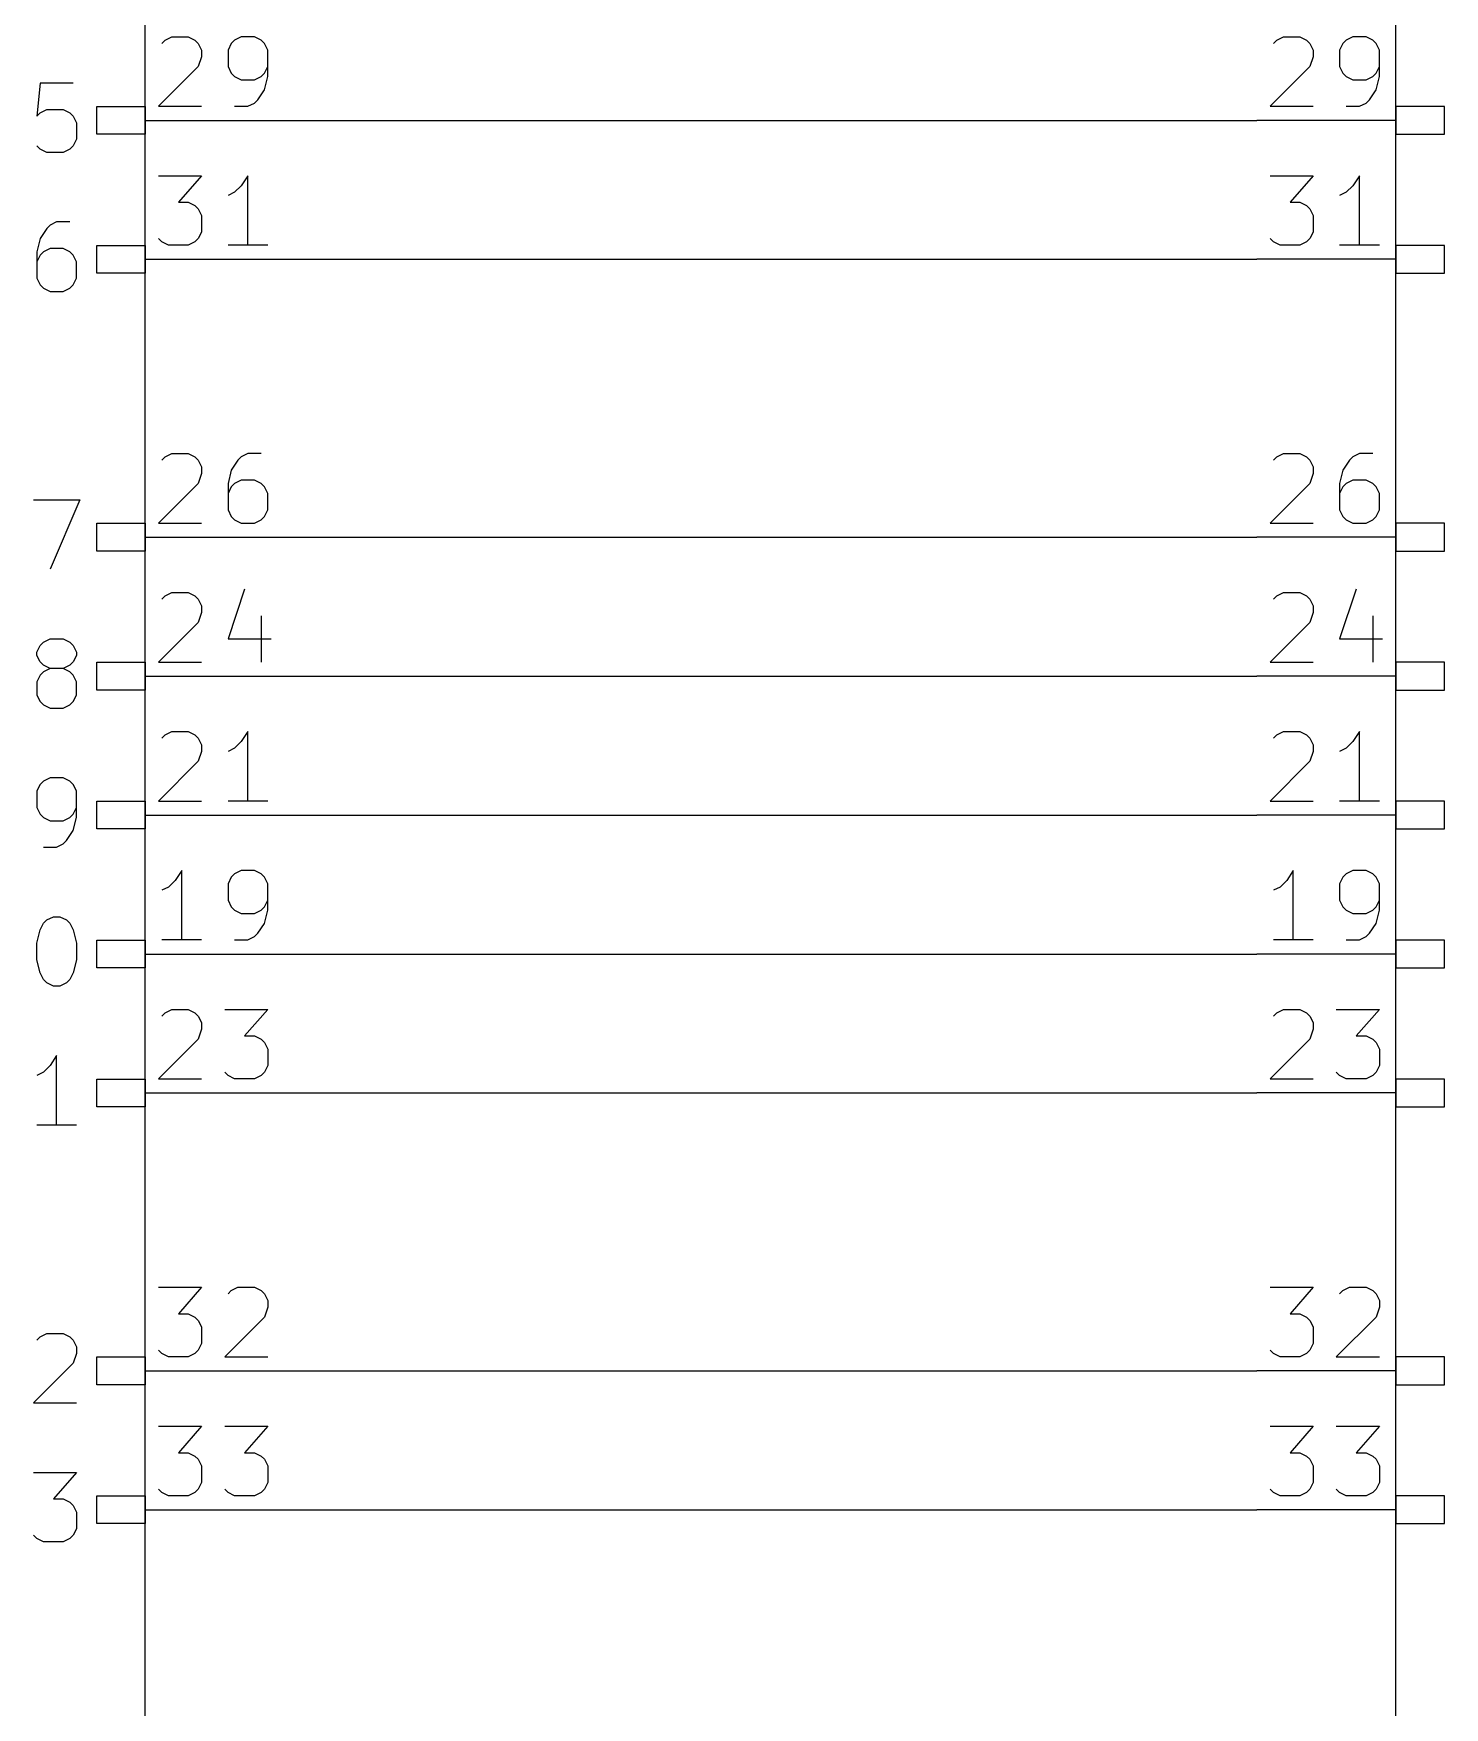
# Model space of a CAD drawing. Extents: x 0.4 to 11.3, y -7.9 to -0.4.
# Drawn here: x 5.57 to 6.585, y -4.092 to -2.887 of the extents above; entities that cross this region are included whole.
import ezdxf

# ---------------------------------------------------------------- set-up
doc = ezdxf.new("R2010")
doc.units = 0
doc.header["$MEASUREMENT"] = 0
for name, color, linetype in [('CYAN2', 4, 'CONTINUOUS'), ('GREEN3', 91, 'CONTINUOUS'), ('LYELLOW', 51, 'CONTINUOUS'), ('RED2', 1, 'CONTINUOUS'), ('RED3', 11, 'CONTINUOUS')]:
    doc.layers.add(name, color=color, linetype=linetype)

msp = doc.modelspace()

# ---------------------------------------------------------------- linework, layer by layer
at = {"layer": 'CYAN2', "linetype": 'CONTINUOUS'}
for p, q in [((5.57428, -2.92313), (5.57191, -2.94694)), ((5.59809, -2.92313), (5.57428, -2.92313)), ((5.57191, -2.94694), (5.57428, -2.94456)), ((5.57428, -2.94456), (5.57905, -2.94218)), ((5.57905, -2.94218), (5.59095, -2.94218)), ((5.59095, -2.94218), (5.59571, -2.94456)), ((5.59571, -2.94456), (5.59809, -2.94694)), ((5.59809, -2.94694), (5.60048, -2.9517)), ((5.60048, -2.9517), (5.60048, -2.96361)), ((5.60048, -2.96361), (5.59809, -2.96837)), ((5.57428, -2.97075), (5.57191, -2.96837)), ((5.57905, -2.97313), (5.57428, -2.97075)), ((5.59095, -2.97313), (5.57905, -2.97313)), ((5.59571, -2.97075), (5.59095, -2.97313)), ((5.59809, -2.96837), (5.59571, -2.97075)), ((5.58619, -3.02313), (5.58143, -3.02551)), ((5.59571, -3.02313), (5.58619, -3.02313)), ((5.57428, -3.03504), (5.57191, -3.04456)), ((5.57905, -3.02789), (5.57428, -3.03504)), ((5.58143, -3.02551), (5.57905, -3.02789)), ((5.57191, -3.04456), (5.57191, -3.06361)), ((5.57428, -3.04694), (5.57191, -3.0517)), ((5.57667, -3.04456), (5.57428, -3.04694)), ((5.58143, -3.04218), (5.57667, -3.04456)), ((5.59095, -3.04218), (5.58143, -3.04218)), ((5.59571, -3.04456), (5.59095, -3.04218)), ((5.59809, -3.04694), (5.59571, -3.04456)), ((5.60048, -3.0517), (5.59809, -3.04694)), ((5.60048, -3.06361), (5.60048, -3.0517)), ((5.57191, -3.06361), (5.57428, -3.06837)), ((5.57428, -3.06837), (5.57667, -3.07075)), ((5.57667, -3.07075), (5.58143, -3.07313)), ((5.59095, -3.07313), (5.59571, -3.07075)), ((5.59571, -3.07075), (5.59809, -3.06837)), ((5.59809, -3.06837), (5.60048, -3.06361)), ((5.58143, -3.07313), (5.59095, -3.07313)), ((5.56952, -3.22313), (5.60285, -3.22313)), ((5.60285, -3.22313), (5.58143, -3.27313)), ((5.57667, -3.32551), (5.58143, -3.32313)), ((5.58143, -3.32313), (5.59095, -3.32313)), ((5.59095, -3.32313), (5.59571, -3.32551)), ((5.57191, -3.33265), (5.57428, -3.32789)), ((5.57191, -3.33504), (5.57191, -3.33265)), ((5.57428, -3.3398), (5.57191, -3.33504)), ((5.57428, -3.32789), (5.57667, -3.32551)), ((5.59571, -3.32551), (5.59809, -3.32789)), ((5.59809, -3.32789), (5.60048, -3.33265)), ((5.60048, -3.33504), (5.59809, -3.3398)), ((5.60048, -3.33265), (5.60048, -3.33504)), ((5.57428, -3.34932), (5.57191, -3.35408)), ((5.57667, -3.34218), (5.57428, -3.3398)), ((5.57667, -3.34694), (5.57428, -3.34932)), ((5.58143, -3.34456), (5.57667, -3.34218)), ((5.58143, -3.34456), (5.57667, -3.34694)), ((5.59095, -3.34456), (5.58143, -3.34456)), ((5.59571, -3.34218), (5.59095, -3.34456)), ((5.59571, -3.34694), (5.59095, -3.34456)), ((5.59809, -3.3398), (5.59571, -3.34218)), ((5.59809, -3.34932), (5.59571, -3.34694)), ((5.60048, -3.35408), (5.59809, -3.34932)), ((5.57191, -3.35408), (5.57191, -3.36361)), ((5.60048, -3.36361), (5.60048, -3.35408)), ((5.57191, -3.36361), (5.57428, -3.36837)), ((5.57428, -3.36837), (5.57667, -3.37075)), ((5.57667, -3.37075), (5.58143, -3.37313)), ((5.58143, -3.37313), (5.59095, -3.37313)), ((5.59095, -3.37313), (5.59571, -3.37075)), ((5.59571, -3.37075), (5.59809, -3.36837)), ((5.59809, -3.36837), (5.60048, -3.36361)), ((5.57428, -3.42789), (5.57191, -3.43265)), ((5.57191, -3.43265), (5.57191, -3.44456)), ((5.57667, -3.42551), (5.57428, -3.42789)), ((5.58143, -3.42313), (5.57667, -3.42551)), ((5.59095, -3.42313), (5.58143, -3.42313)), ((5.59571, -3.42551), (5.59095, -3.42313)), ((5.59809, -3.42789), (5.59571, -3.42551)), ((5.60048, -3.43265), (5.59809, -3.42789)), ((5.60048, -3.4517), (5.60048, -3.43265)), ((5.57191, -3.44456), (5.57428, -3.44932)), ((5.59809, -3.44932), (5.60048, -3.44456)), ((5.57428, -3.44932), (5.57667, -3.4517)), ((5.57667, -3.4517), (5.58143, -3.45408)), ((5.58143, -3.45408), (5.59095, -3.45408)), ((5.59095, -3.45408), (5.59571, -3.4517)), ((5.59571, -3.4517), (5.59809, -3.44932)), ((5.59809, -3.46122), (5.60048, -3.4517)), ((5.59095, -3.47075), (5.59333, -3.46837)), ((5.59333, -3.46837), (5.59809, -3.46122)), ((5.57667, -3.47313), (5.58619, -3.47313)), ((5.58619, -3.47313), (5.59095, -3.47075)), ((5.57428, -3.53265), (5.57667, -3.52789)), ((5.57667, -3.52789), (5.57905, -3.52551)), ((5.57905, -3.52551), (5.58381, -3.52313)), ((5.58381, -3.52313), (5.58857, -3.52313)), ((5.58857, -3.52313), (5.59333, -3.52551)), ((5.59333, -3.52551), (5.59571, -3.52789)), ((5.59571, -3.52789), (5.59809, -3.53265)), ((5.57191, -3.54218), (5.57428, -3.53265)), ((5.57191, -3.55408), (5.57191, -3.54218)), ((5.59809, -3.53265), (5.60048, -3.54218)), ((5.60048, -3.54218), (5.60048, -3.55408)), ((5.57428, -3.56361), (5.57191, -3.55408)), ((5.60048, -3.55408), (5.59809, -3.56361)), ((5.57667, -3.56837), (5.57428, -3.56361)), ((5.59809, -3.56361), (5.59571, -3.56837)), ((5.57905, -3.57075), (5.57667, -3.56837)), ((5.58381, -3.57313), (5.57905, -3.57075)), ((5.58857, -3.57313), (5.58381, -3.57313)), ((5.59333, -3.57075), (5.58857, -3.57313)), ((5.59571, -3.56837), (5.59333, -3.57075)), ((5.58619, -3.62313), (5.58143, -3.63028)), ((5.58619, -3.67313), (5.58619, -3.62313)), ((5.57667, -3.63504), (5.57191, -3.63742)), ((5.58143, -3.63028), (5.57667, -3.63504)), ((5.60048, -3.67313), (5.57191, -3.67313)), ((5.57191, -3.82789), (5.57428, -3.82551)), ((5.57428, -3.82551), (5.57905, -3.82313)), ((5.57905, -3.82313), (5.59095, -3.82313)), ((5.59095, -3.82313), (5.59571, -3.82551)), ((5.59571, -3.82551), (5.59809, -3.82789)), ((5.59809, -3.82789), (5.60048, -3.83265)), ((5.60048, -3.83742), (5.59809, -3.84456)), ((5.60048, -3.83265), (5.60048, -3.83742)), ((5.59809, -3.84456), (5.56952, -3.87313)), ((5.56952, -3.87313), (5.60048, -3.87313)), ((5.56952, -3.92313), (5.60048, -3.92313)), ((5.60048, -3.92313), (5.58381, -3.94218)), ((5.58381, -3.94218), (5.59095, -3.94218)), ((5.59095, -3.94218), (5.59571, -3.94456)), ((5.59571, -3.94456), (5.59809, -3.94694)), ((5.59809, -3.94694), (5.60048, -3.9517)), ((5.60048, -3.9517), (5.60048, -3.96361)), ((5.60048, -3.96361), (5.59809, -3.96837)), ((5.57191, -3.97075), (5.56952, -3.96837)), ((5.57667, -3.97313), (5.57191, -3.97075)), ((5.59095, -3.97313), (5.57667, -3.97313)), ((5.59571, -3.97075), (5.59095, -3.97313)), ((5.59809, -3.96837), (5.59571, -3.97075))]:
    msp.add_line(p, q, dxfattribs=at)
at = {"layer": 'GREEN3', "linetype": 'CONTINUOUS'}
for p, q in [((5.75, -2.95), (6.45, -2.95)), ((5.75, -3.05), (6.45, -3.05)), ((5.75, -3.25), (6.45, -3.25)), ((5.75, -3.35), (6.45, -3.35)), ((5.75, -3.45), (6.45, -3.45)), ((5.75, -3.55), (6.45, -3.55)), ((5.75, -3.65), (6.45, -3.65)), ((5.75, -3.85), (6.45, -3.85)), ((5.75, -3.95), (6.45, -3.95))]:
    msp.add_line(p, q, dxfattribs=at)
at = {"layer": 'LYELLOW', "linetype": 'CONTINUOUS'}
for p, q in [((5.65, -4.35), (5.65, -1.95)), ((6.55, -5.75), (6.55, -1.95))]:
    msp.add_line(p, q, dxfattribs=at)
at = {"layer": 'RED2', "linetype": 'CONTINUOUS'}
for p, q in [((5.65, -4.35), (5.65, -1.95)), ((6.55, -5.75), (6.55, -1.95)), ((5.615, -2.96), (5.615, -2.94)), ((5.615, -2.94), (5.65, -2.94)), ((5.65, -2.94), (5.65, -2.96)), ((5.65, -2.95), (5.75, -2.95)), ((6.55, -2.95), (6.45, -2.95)), ((6.55, -2.94), (6.55, -2.96)), ((6.585, -2.94), (6.55, -2.94)), ((6.585, -2.96), (6.585, -2.94)), ((5.65, -2.96), (5.615, -2.96)), ((6.55, -2.96), (6.585, -2.96)), ((5.615, -3.06), (5.615, -3.04)), ((5.615, -3.04), (5.65, -3.04)), ((5.65, -3.04), (5.65, -3.06)), ((6.55, -3.04), (6.55, -3.06)), ((6.585, -3.04), (6.55, -3.04)), ((6.585, -3.06), (6.585, -3.04)), ((5.65, -3.06), (5.615, -3.06)), ((5.65, -3.05), (5.75, -3.05)), ((6.55, -3.05), (6.45, -3.05)), ((6.55, -3.06), (6.585, -3.06)), ((5.615, -3.26), (5.615, -3.24)), ((5.615, -3.24), (5.65, -3.24)), ((5.65, -3.24), (5.65, -3.26)), ((6.55, -3.24), (6.55, -3.26)), ((6.585, -3.24), (6.55, -3.24)), ((6.585, -3.26), (6.585, -3.24)), ((5.65, -3.25), (5.75, -3.25)), ((6.55, -3.25), (6.45, -3.25)), ((5.65, -3.26), (5.615, -3.26)), ((6.55, -3.26), (6.585, -3.26)), ((5.615, -3.36), (5.615, -3.34)), ((5.615, -3.34), (5.65, -3.34)), ((5.65, -3.34), (5.65, -3.36)), ((6.55, -3.34), (6.55, -3.36)), ((6.585, -3.34), (6.55, -3.34)), ((6.585, -3.36), (6.585, -3.34)), ((5.65, -3.36), (5.615, -3.36)), ((5.65, -3.35), (5.75, -3.35)), ((6.55, -3.35), (6.45, -3.35)), ((6.55, -3.36), (6.585, -3.36)), ((5.615, -3.46), (5.615, -3.44)), ((5.615, -3.44), (5.65, -3.44)), ((5.65, -3.44), (5.65, -3.46)), ((6.55, -3.44), (6.55, -3.46)), ((6.585, -3.44), (6.55, -3.44)), ((6.585, -3.46), (6.585, -3.44)), ((5.65, -3.45), (5.75, -3.45)), ((6.55, -3.45), (6.45, -3.45)), ((5.65, -3.46), (5.615, -3.46)), ((6.55, -3.46), (6.585, -3.46)), ((5.615, -3.56), (5.615, -3.54)), ((5.615, -3.54), (5.65, -3.54)), ((5.65, -3.54), (5.65, -3.56)), ((6.55, -3.54), (6.55, -3.56)), ((6.585, -3.54), (6.55, -3.54)), ((6.585, -3.56), (6.585, -3.54)), ((5.65, -3.55), (5.75, -3.55)), ((6.55, -3.55), (6.45, -3.55)), ((5.65, -3.56), (5.615, -3.56)), ((6.55, -3.56), (6.585, -3.56)), ((5.615, -3.66), (5.615, -3.64)), ((5.615, -3.64), (5.65, -3.64)), ((5.65, -3.64), (5.65, -3.66)), ((5.65, -3.65), (5.75, -3.65)), ((6.55, -3.65), (6.45, -3.65)), ((6.55, -3.64), (6.55, -3.66)), ((6.585, -3.64), (6.55, -3.64)), ((6.585, -3.66), (6.585, -3.64)), ((5.65, -3.66), (5.615, -3.66)), ((6.55, -3.66), (6.585, -3.66)), ((5.615, -3.86), (5.615, -3.84)), ((5.615, -3.84), (5.65, -3.84)), ((5.65, -3.84), (5.65, -3.86)), ((6.55, -3.84), (6.55, -3.86)), ((6.585, -3.84), (6.55, -3.84)), ((6.585, -3.86), (6.585, -3.84)), ((5.65, -3.85), (5.75, -3.85)), ((6.55, -3.85), (6.45, -3.85)), ((5.65, -3.86), (5.615, -3.86)), ((6.55, -3.86), (6.585, -3.86)), ((5.615, -3.96), (5.615, -3.94)), ((5.615, -3.94), (5.65, -3.94)), ((5.65, -3.94), (5.65, -3.96)), ((5.65, -3.95), (5.75, -3.95)), ((6.55, -3.95), (6.45, -3.95)), ((6.55, -3.94), (6.55, -3.96)), ((6.585, -3.94), (6.55, -3.94)), ((6.585, -3.96), (6.585, -3.94)), ((5.65, -3.96), (5.615, -3.96)), ((6.55, -3.96), (6.585, -3.96))]:
    msp.add_line(p, q, dxfattribs=at)
at = {"layer": 'RED3', "linetype": 'CONTINUOUS'}
for p, q in [((5.66428, -2.89226), (5.66905, -2.88988)), ((5.66905, -2.88988), (5.68095, -2.88988)), ((5.68095, -2.88988), (5.68571, -2.89226)), ((5.71905, -2.88988), (5.71428, -2.89226)), ((5.72857, -2.88988), (5.71905, -2.88988)), ((5.73333, -2.89226), (5.72857, -2.88988)), ((6.46428, -2.89226), (6.46905, -2.88988)), ((6.46905, -2.88988), (6.48095, -2.88988)), ((6.48095, -2.88988), (6.48571, -2.89226)), ((6.51905, -2.88988), (6.51428, -2.89226)), ((6.52857, -2.88988), (6.51905, -2.88988)), ((6.53333, -2.89226), (6.52857, -2.88988)), ((5.66191, -2.89464), (5.66428, -2.89226)), ((5.68571, -2.89226), (5.68809, -2.89464)), ((5.68809, -2.89464), (5.69048, -2.8994)), ((5.69048, -2.8994), (5.69048, -2.90417)), ((5.7119, -2.89464), (5.70952, -2.8994)), ((5.70952, -2.8994), (5.70952, -2.91131)), ((5.71428, -2.89226), (5.7119, -2.89464)), ((5.73571, -2.89464), (5.73333, -2.89226)), ((5.73809, -2.8994), (5.73571, -2.89464)), ((5.73809, -2.91845), (5.73809, -2.8994)), ((6.46191, -2.89464), (6.46428, -2.89226)), ((6.48571, -2.89226), (6.48809, -2.89464)), ((6.48809, -2.89464), (6.49048, -2.8994)), ((6.49048, -2.8994), (6.49048, -2.90417)), ((6.5119, -2.89464), (6.50952, -2.8994)), ((6.50952, -2.8994), (6.50952, -2.91131)), ((6.51428, -2.89226), (6.5119, -2.89464)), ((6.53571, -2.89464), (6.53333, -2.89226)), ((6.53809, -2.8994), (6.53571, -2.89464)), ((6.53809, -2.91845), (6.53809, -2.8994)), ((5.68809, -2.91131), (5.65952, -2.93988)), ((5.69048, -2.90417), (5.68809, -2.91131)), ((5.70952, -2.91131), (5.7119, -2.91607)), ((5.73571, -2.91607), (5.73809, -2.91131)), ((6.48809, -2.91131), (6.45952, -2.93988)), ((6.49048, -2.90417), (6.48809, -2.91131)), ((6.50952, -2.91131), (6.5119, -2.91607)), ((6.53571, -2.91607), (6.53809, -2.91131)), ((5.7119, -2.91607), (5.71428, -2.91845)), ((5.71428, -2.91845), (5.71905, -2.92083)), ((5.71905, -2.92083), (5.72857, -2.92083)), ((5.72857, -2.92083), (5.73333, -2.91845)), ((5.73333, -2.91845), (5.73571, -2.91607)), ((5.73571, -2.92797), (5.73809, -2.91845)), ((6.5119, -2.91607), (6.51428, -2.91845)), ((6.51428, -2.91845), (6.51905, -2.92083)), ((6.51905, -2.92083), (6.52857, -2.92083)), ((6.52857, -2.92083), (6.53333, -2.91845)), ((6.53333, -2.91845), (6.53571, -2.91607)), ((6.53571, -2.92797), (6.53809, -2.91845)), ((5.65952, -2.93988), (5.69048, -2.93988)), ((5.71428, -2.93988), (5.72381, -2.93988)), ((5.72381, -2.93988), (5.72857, -2.9375)), ((5.72857, -2.9375), (5.73095, -2.93512)), ((5.73095, -2.93512), (5.73571, -2.92797)), ((6.45952, -2.93988), (6.49048, -2.93988)), ((6.51428, -2.93988), (6.52381, -2.93988)), ((6.52381, -2.93988), (6.52857, -2.9375)), ((6.52857, -2.9375), (6.53095, -2.93512)), ((6.53095, -2.93512), (6.53571, -2.92797)), ((5.65952, -2.98988), (5.69048, -2.98988)), ((5.69048, -2.98988), (5.67381, -3.00893)), ((5.71905, -2.99702), (5.71428, -3.00178)), ((5.72381, -2.98988), (5.71905, -2.99702)), ((5.72381, -3.03988), (5.72381, -2.98988)), ((6.45952, -2.98988), (6.49048, -2.98988)), ((6.49048, -2.98988), (6.47381, -3.00893)), ((6.51905, -2.99702), (6.51428, -3.00178)), ((6.52381, -2.98988), (6.51905, -2.99702)), ((6.52381, -3.03988), (6.52381, -2.98988)), ((5.67381, -3.00893), (5.68095, -3.00893)), ((5.68095, -3.00893), (5.68571, -3.01131)), ((5.68571, -3.01131), (5.68809, -3.01369)), ((5.71428, -3.00178), (5.70952, -3.00417)), ((6.47381, -3.00893), (6.48095, -3.00893)), ((6.48095, -3.00893), (6.48571, -3.01131)), ((6.48571, -3.01131), (6.48809, -3.01369)), ((6.51428, -3.00178), (6.50952, -3.00417)), ((5.68809, -3.01369), (5.69048, -3.01845)), ((5.69048, -3.01845), (5.69048, -3.03035)), ((6.48809, -3.01369), (6.49048, -3.01845)), ((6.49048, -3.01845), (6.49048, -3.03035)), ((5.66191, -3.0375), (5.65952, -3.03512)), ((5.68809, -3.03512), (5.68571, -3.0375)), ((5.69048, -3.03035), (5.68809, -3.03512)), ((6.46191, -3.0375), (6.45952, -3.03512)), ((6.48809, -3.03512), (6.48571, -3.0375)), ((6.49048, -3.03035), (6.48809, -3.03512)), ((5.66667, -3.03988), (5.66191, -3.0375)), ((5.68095, -3.03988), (5.66667, -3.03988)), ((5.68571, -3.0375), (5.68095, -3.03988)), ((5.73809, -3.03988), (5.70952, -3.03988)), ((6.46667, -3.03988), (6.46191, -3.0375)), ((6.48095, -3.03988), (6.46667, -3.03988)), ((6.48571, -3.0375), (6.48095, -3.03988)), ((6.53809, -3.03988), (6.50952, -3.03988)), ((5.66191, -3.19464), (5.66428, -3.19226)), ((5.66428, -3.19226), (5.66905, -3.18988)), ((5.66905, -3.18988), (5.68095, -3.18988)), ((5.68095, -3.18988), (5.68571, -3.19226)), ((5.68571, -3.19226), (5.68809, -3.19464)), ((5.71905, -3.19226), (5.71667, -3.19464)), ((5.72381, -3.18988), (5.71905, -3.19226)), ((5.73333, -3.18988), (5.72381, -3.18988)), ((6.46191, -3.19464), (6.46428, -3.19226)), ((6.46428, -3.19226), (6.46905, -3.18988)), ((6.46905, -3.18988), (6.48095, -3.18988)), ((6.48095, -3.18988), (6.48571, -3.19226)), ((6.48571, -3.19226), (6.48809, -3.19464)), ((6.51905, -3.19226), (6.51667, -3.19464)), ((6.52381, -3.18988), (6.51905, -3.19226)), ((6.53333, -3.18988), (6.52381, -3.18988)), ((5.68809, -3.19464), (5.69048, -3.1994)), ((5.69048, -3.20417), (5.68809, -3.21131)), ((5.69048, -3.1994), (5.69048, -3.20417)), ((5.7119, -3.20178), (5.70952, -3.21131)), ((5.71667, -3.19464), (5.7119, -3.20178)), ((6.48809, -3.19464), (6.49048, -3.1994)), ((6.49048, -3.20417), (6.48809, -3.21131)), ((6.49048, -3.1994), (6.49048, -3.20417)), ((6.5119, -3.20178), (6.50952, -3.21131)), ((6.51667, -3.19464), (6.5119, -3.20178)), ((5.68809, -3.21131), (5.65952, -3.23988)), ((5.70952, -3.21131), (5.70952, -3.23035)), ((5.7119, -3.21369), (5.70952, -3.21845)), ((5.71428, -3.21131), (5.7119, -3.21369)), ((5.71905, -3.20893), (5.71428, -3.21131)), ((5.72857, -3.20893), (5.71905, -3.20893)), ((5.73333, -3.21131), (5.72857, -3.20893)), ((5.73571, -3.21369), (5.73333, -3.21131)), ((5.73809, -3.21845), (5.73571, -3.21369)), ((6.48809, -3.21131), (6.45952, -3.23988)), ((6.50952, -3.21131), (6.50952, -3.23035)), ((6.5119, -3.21369), (6.50952, -3.21845)), ((6.51428, -3.21131), (6.5119, -3.21369)), ((6.51905, -3.20893), (6.51428, -3.21131)), ((6.52857, -3.20893), (6.51905, -3.20893)), ((6.53333, -3.21131), (6.52857, -3.20893)), ((6.53571, -3.21369), (6.53333, -3.21131)), ((6.53809, -3.21845), (6.53571, -3.21369)), ((5.73809, -3.23035), (5.73809, -3.21845)), ((6.53809, -3.23035), (6.53809, -3.21845)), ((5.65952, -3.23988), (5.69048, -3.23988)), ((5.70952, -3.23035), (5.7119, -3.23512)), ((5.7119, -3.23512), (5.71428, -3.2375)), ((5.71428, -3.2375), (5.71905, -3.23988)), ((5.71905, -3.23988), (5.72857, -3.23988)), ((5.72857, -3.23988), (5.73333, -3.2375)), ((5.73333, -3.2375), (5.73571, -3.23512)), ((5.73571, -3.23512), (5.73809, -3.23035)), ((6.45952, -3.23988), (6.49048, -3.23988)), ((6.50952, -3.23035), (6.5119, -3.23512)), ((6.5119, -3.23512), (6.51428, -3.2375)), ((6.51428, -3.2375), (6.51905, -3.23988)), ((6.51905, -3.23988), (6.52857, -3.23988)), ((6.52857, -3.23988), (6.53333, -3.2375)), ((6.53333, -3.2375), (6.53571, -3.23512)), ((6.53571, -3.23512), (6.53809, -3.23035)), ((5.72143, -3.2875), (5.70952, -3.32321)), ((6.52143, -3.2875), (6.50952, -3.32321)), ((5.66191, -3.29464), (5.66428, -3.29226)), ((5.66428, -3.29226), (5.66905, -3.28988)), ((5.66905, -3.28988), (5.68095, -3.28988)), ((5.68095, -3.28988), (5.68571, -3.29226)), ((5.68571, -3.29226), (5.68809, -3.29464)), ((5.68809, -3.29464), (5.69048, -3.2994)), ((5.69048, -3.2994), (5.69048, -3.30417)), ((6.46191, -3.29464), (6.46428, -3.29226)), ((6.46428, -3.29226), (6.46905, -3.28988)), ((6.46905, -3.28988), (6.48095, -3.28988)), ((6.48095, -3.28988), (6.48571, -3.29226)), ((6.48571, -3.29226), (6.48809, -3.29464)), ((6.48809, -3.29464), (6.49048, -3.2994)), ((6.49048, -3.2994), (6.49048, -3.30417)), ((5.68809, -3.31131), (5.65952, -3.33988)), ((5.69048, -3.30417), (5.68809, -3.31131)), ((5.73333, -3.30655), (5.73333, -3.33988)), ((6.48809, -3.31131), (6.45952, -3.33988)), ((6.49048, -3.30417), (6.48809, -3.31131)), ((6.53333, -3.30655), (6.53333, -3.33988)), ((5.70952, -3.32321), (5.74047, -3.32321)), ((6.50952, -3.32321), (6.54047, -3.32321)), ((5.65952, -3.33988), (5.69048, -3.33988)), ((6.45952, -3.33988), (6.49048, -3.33988)), ((5.66191, -3.39464), (5.66428, -3.39226)), ((5.66428, -3.39226), (5.66905, -3.38988)), ((5.66905, -3.38988), (5.68095, -3.38988)), ((5.68095, -3.38988), (5.68571, -3.39226)), ((5.68571, -3.39226), (5.68809, -3.39464)), ((5.68809, -3.39464), (5.69048, -3.3994)), ((5.71905, -3.39702), (5.71428, -3.40178)), ((5.72381, -3.38988), (5.71905, -3.39702)), ((5.72381, -3.43988), (5.72381, -3.38988)), ((6.46191, -3.39464), (6.46428, -3.39226)), ((6.46428, -3.39226), (6.46905, -3.38988)), ((6.46905, -3.38988), (6.48095, -3.38988)), ((6.48095, -3.38988), (6.48571, -3.39226)), ((6.48571, -3.39226), (6.48809, -3.39464)), ((6.48809, -3.39464), (6.49048, -3.3994)), ((6.51905, -3.39702), (6.51428, -3.40178)), ((6.52381, -3.38988), (6.51905, -3.39702)), ((6.52381, -3.43988), (6.52381, -3.38988)), ((5.69048, -3.40417), (5.68809, -3.41131)), ((5.69048, -3.3994), (5.69048, -3.40417)), ((5.71428, -3.40178), (5.70952, -3.40417)), ((6.49048, -3.40417), (6.48809, -3.41131)), ((6.49048, -3.3994), (6.49048, -3.40417)), ((6.51428, -3.40178), (6.50952, -3.40417)), ((5.68809, -3.41131), (5.65952, -3.43988)), ((6.48809, -3.41131), (6.45952, -3.43988)), ((5.65952, -3.43988), (5.69048, -3.43988)), ((5.73809, -3.43988), (5.70952, -3.43988)), ((6.45952, -3.43988), (6.49048, -3.43988)), ((6.53809, -3.43988), (6.50952, -3.43988)), ((5.67619, -3.48988), (5.67143, -3.49702)), ((5.67619, -3.53988), (5.67619, -3.48988)), ((5.71428, -3.49226), (5.7119, -3.49464)), ((5.71905, -3.48988), (5.71428, -3.49226)), ((5.72857, -3.48988), (5.71905, -3.48988)), ((5.73333, -3.49226), (5.72857, -3.48988)), ((5.73571, -3.49464), (5.73333, -3.49226)), ((6.47619, -3.48988), (6.47143, -3.49702)), ((6.47619, -3.53988), (6.47619, -3.48988)), ((6.51428, -3.49226), (6.5119, -3.49464)), ((6.51905, -3.48988), (6.51428, -3.49226)), ((6.52857, -3.48988), (6.51905, -3.48988)), ((6.53333, -3.49226), (6.52857, -3.48988)), ((6.53571, -3.49464), (6.53333, -3.49226)), ((5.66667, -3.50178), (5.66191, -3.50417)), ((5.67143, -3.49702), (5.66667, -3.50178)), ((5.7119, -3.49464), (5.70952, -3.4994)), ((5.70952, -3.4994), (5.70952, -3.51131)), ((5.73809, -3.4994), (5.73571, -3.49464)), ((5.73809, -3.51845), (5.73809, -3.4994)), ((6.46667, -3.50178), (6.46191, -3.50417)), ((6.47143, -3.49702), (6.46667, -3.50178)), ((6.5119, -3.49464), (6.50952, -3.4994)), ((6.50952, -3.4994), (6.50952, -3.51131)), ((6.53809, -3.4994), (6.53571, -3.49464)), ((6.53809, -3.51845), (6.53809, -3.4994)), ((5.70952, -3.51131), (5.7119, -3.51607)), ((5.7119, -3.51607), (5.71428, -3.51845)), ((5.73333, -3.51845), (5.73571, -3.51607)), ((5.73571, -3.51607), (5.73809, -3.51131)), ((6.50952, -3.51131), (6.5119, -3.51607)), ((6.5119, -3.51607), (6.51428, -3.51845)), ((6.53333, -3.51845), (6.53571, -3.51607)), ((6.53571, -3.51607), (6.53809, -3.51131)), ((5.71428, -3.51845), (5.71905, -3.52083)), ((5.71905, -3.52083), (5.72857, -3.52083)), ((5.72857, -3.52083), (5.73333, -3.51845)), ((5.73095, -3.53512), (5.73571, -3.52797)), ((5.73571, -3.52797), (5.73809, -3.51845)), ((6.51428, -3.51845), (6.51905, -3.52083)), ((6.51905, -3.52083), (6.52857, -3.52083)), ((6.52857, -3.52083), (6.53333, -3.51845)), ((6.53095, -3.53512), (6.53571, -3.52797)), ((6.53571, -3.52797), (6.53809, -3.51845)), ((5.69048, -3.53988), (5.66191, -3.53988)), ((5.71428, -3.53988), (5.72381, -3.53988)), ((5.72381, -3.53988), (5.72857, -3.5375)), ((5.72857, -3.5375), (5.73095, -3.53512)), ((6.49048, -3.53988), (6.46191, -3.53988)), ((6.51428, -3.53988), (6.52381, -3.53988)), ((6.52381, -3.53988), (6.52857, -3.5375)), ((6.52857, -3.5375), (6.53095, -3.53512)), ((5.66428, -3.59226), (5.66905, -3.58988)), ((5.66905, -3.58988), (5.68095, -3.58988)), ((5.68095, -3.58988), (5.68571, -3.59226)), ((5.70714, -3.58988), (5.73809, -3.58988)), ((5.73809, -3.58988), (5.72143, -3.60893)), ((6.46428, -3.59226), (6.46905, -3.58988)), ((6.46905, -3.58988), (6.48095, -3.58988)), ((6.48095, -3.58988), (6.48571, -3.59226)), ((6.50714, -3.58988), (6.53809, -3.58988)), ((6.53809, -3.58988), (6.52143, -3.60893)), ((5.66191, -3.59464), (5.66428, -3.59226)), ((5.68571, -3.59226), (5.68809, -3.59464)), ((5.68809, -3.59464), (5.69048, -3.5994)), ((5.69048, -3.5994), (5.69048, -3.60417)), ((6.46191, -3.59464), (6.46428, -3.59226)), ((6.48571, -3.59226), (6.48809, -3.59464)), ((6.48809, -3.59464), (6.49048, -3.5994)), ((6.49048, -3.5994), (6.49048, -3.60417)), ((5.68809, -3.61131), (5.65952, -3.63988)), ((5.69048, -3.60417), (5.68809, -3.61131)), ((5.72143, -3.60893), (5.72857, -3.60893)), ((5.72857, -3.60893), (5.73333, -3.61131)), ((5.73333, -3.61131), (5.73571, -3.61369)), ((5.73571, -3.61369), (5.73809, -3.61845)), ((6.48809, -3.61131), (6.45952, -3.63988)), ((6.49048, -3.60417), (6.48809, -3.61131)), ((6.52143, -3.60893), (6.52857, -3.60893)), ((6.52857, -3.60893), (6.53333, -3.61131)), ((6.53333, -3.61131), (6.53571, -3.61369)), ((6.53571, -3.61369), (6.53809, -3.61845)), ((5.73809, -3.61845), (5.73809, -3.63035)), ((6.53809, -3.61845), (6.53809, -3.63035)), ((5.70952, -3.6375), (5.70714, -3.63512)), ((5.71428, -3.63988), (5.70952, -3.6375)), ((5.73333, -3.6375), (5.72857, -3.63988)), ((5.73571, -3.63512), (5.73333, -3.6375)), ((5.73809, -3.63035), (5.73571, -3.63512)), ((6.50952, -3.6375), (6.50714, -3.63512)), ((6.51428, -3.63988), (6.50952, -3.6375)), ((6.53333, -3.6375), (6.52857, -3.63988)), ((6.53571, -3.63512), (6.53333, -3.6375)), ((6.53809, -3.63035), (6.53571, -3.63512)), ((5.65952, -3.63988), (5.69048, -3.63988)), ((5.72857, -3.63988), (5.71428, -3.63988)), ((6.45952, -3.63988), (6.49048, -3.63988)), ((6.52857, -3.63988), (6.51428, -3.63988)), ((5.65952, -3.78988), (5.69048, -3.78988)), ((5.69048, -3.78988), (5.67381, -3.80893)), ((5.70952, -3.79464), (5.7119, -3.79226)), ((5.7119, -3.79226), (5.71667, -3.78988)), ((5.71667, -3.78988), (5.72857, -3.78988)), ((5.72857, -3.78988), (5.73333, -3.79226)), ((5.73333, -3.79226), (5.73571, -3.79464)), ((5.73571, -3.79464), (5.73809, -3.7994)), ((6.45952, -3.78988), (6.49048, -3.78988)), ((6.49048, -3.78988), (6.47381, -3.80893)), ((6.50952, -3.79464), (6.5119, -3.79226)), ((6.5119, -3.79226), (6.51667, -3.78988)), ((6.51667, -3.78988), (6.52857, -3.78988)), ((6.52857, -3.78988), (6.53333, -3.79226)), ((6.53333, -3.79226), (6.53571, -3.79464)), ((6.53571, -3.79464), (6.53809, -3.7994)), ((5.73809, -3.80417), (5.73571, -3.81131)), ((5.73809, -3.7994), (5.73809, -3.80417)), ((6.53809, -3.80417), (6.53571, -3.81131)), ((6.53809, -3.7994), (6.53809, -3.80417)), ((5.67381, -3.80893), (5.68095, -3.80893)), ((5.68095, -3.80893), (5.68571, -3.81131)), ((5.68571, -3.81131), (5.68809, -3.81369)), ((5.68809, -3.81369), (5.69048, -3.81845)), ((5.69048, -3.81845), (5.69048, -3.83035)), ((5.73571, -3.81131), (5.70714, -3.83988)), ((6.47381, -3.80893), (6.48095, -3.80893)), ((6.48095, -3.80893), (6.48571, -3.81131)), ((6.48571, -3.81131), (6.48809, -3.81369)), ((6.48809, -3.81369), (6.49048, -3.81845)), ((6.49048, -3.81845), (6.49048, -3.83035)), ((6.53571, -3.81131), (6.50714, -3.83988)), ((5.69048, -3.83035), (5.68809, -3.83512)), ((6.49048, -3.83035), (6.48809, -3.83512)), ((5.66191, -3.8375), (5.65952, -3.83512)), ((5.66667, -3.83988), (5.66191, -3.8375)), ((5.68095, -3.83988), (5.66667, -3.83988)), ((5.68571, -3.8375), (5.68095, -3.83988)), ((5.68809, -3.83512), (5.68571, -3.8375)), ((5.70714, -3.83988), (5.73809, -3.83988)), ((6.46191, -3.8375), (6.45952, -3.83512)), ((6.46667, -3.83988), (6.46191, -3.8375)), ((6.48095, -3.83988), (6.46667, -3.83988)), ((6.48571, -3.8375), (6.48095, -3.83988)), ((6.48809, -3.83512), (6.48571, -3.8375)), ((6.50714, -3.83988), (6.53809, -3.83988)), ((5.65952, -3.88988), (5.69048, -3.88988)), ((5.69048, -3.88988), (5.67381, -3.90893)), ((5.70714, -3.88988), (5.73809, -3.88988)), ((5.73809, -3.88988), (5.72143, -3.90893)), ((6.45952, -3.88988), (6.49048, -3.88988)), ((6.49048, -3.88988), (6.47381, -3.90893)), ((6.50714, -3.88988), (6.53809, -3.88988)), ((6.53809, -3.88988), (6.52143, -3.90893)), ((5.67381, -3.90893), (5.68095, -3.90893)), ((5.68095, -3.90893), (5.68571, -3.91131)), ((5.68571, -3.91131), (5.68809, -3.91369)), ((5.68809, -3.91369), (5.69048, -3.91845)), ((5.72143, -3.90893), (5.72857, -3.90893)), ((5.72857, -3.90893), (5.73333, -3.91131)), ((5.73333, -3.91131), (5.73571, -3.91369)), ((5.73571, -3.91369), (5.73809, -3.91845)), ((6.47381, -3.90893), (6.48095, -3.90893)), ((6.48095, -3.90893), (6.48571, -3.91131)), ((6.48571, -3.91131), (6.48809, -3.91369)), ((6.48809, -3.91369), (6.49048, -3.91845)), ((6.52143, -3.90893), (6.52857, -3.90893)), ((6.52857, -3.90893), (6.53333, -3.91131)), ((6.53333, -3.91131), (6.53571, -3.91369)), ((6.53571, -3.91369), (6.53809, -3.91845)), ((5.69048, -3.91845), (5.69048, -3.93035)), ((5.73809, -3.91845), (5.73809, -3.93035)), ((6.49048, -3.91845), (6.49048, -3.93035)), ((6.53809, -3.91845), (6.53809, -3.93035)), ((5.66191, -3.9375), (5.65952, -3.93512)), ((5.66667, -3.93988), (5.66191, -3.9375)), ((5.68095, -3.93988), (5.66667, -3.93988)), ((5.68571, -3.9375), (5.68095, -3.93988)), ((5.68809, -3.93512), (5.68571, -3.9375)), ((5.69048, -3.93035), (5.68809, -3.93512)), ((5.70952, -3.9375), (5.70714, -3.93512)), ((5.71428, -3.93988), (5.70952, -3.9375)), ((5.72857, -3.93988), (5.71428, -3.93988)), ((5.73333, -3.9375), (5.72857, -3.93988)), ((5.73571, -3.93512), (5.73333, -3.9375)), ((5.73809, -3.93035), (5.73571, -3.93512)), ((6.46191, -3.9375), (6.45952, -3.93512)), ((6.46667, -3.93988), (6.46191, -3.9375)), ((6.48095, -3.93988), (6.46667, -3.93988)), ((6.48571, -3.9375), (6.48095, -3.93988)), ((6.48809, -3.93512), (6.48571, -3.9375)), ((6.49048, -3.93035), (6.48809, -3.93512)), ((6.50952, -3.9375), (6.50714, -3.93512)), ((6.51428, -3.93988), (6.50952, -3.9375)), ((6.52857, -3.93988), (6.51428, -3.93988)), ((6.53333, -3.9375), (6.52857, -3.93988)), ((6.53571, -3.93512), (6.53333, -3.9375)), ((6.53809, -3.93035), (6.53571, -3.93512))]:
    msp.add_line(p, q, dxfattribs=at)

doc.saveas('drawing.dxf')
